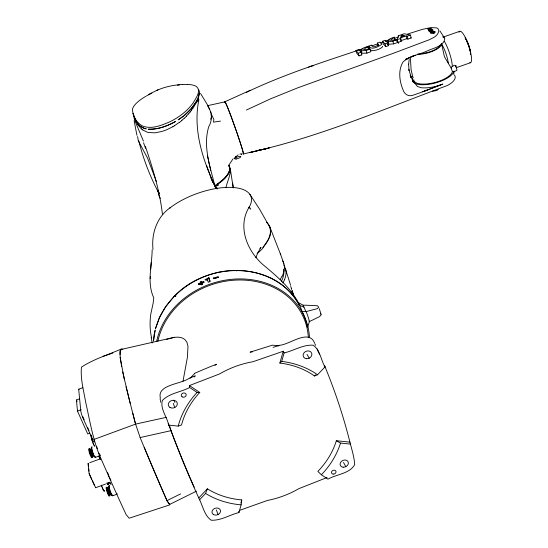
<?xml version="1.0" encoding="UTF-8"?>
<svg xmlns="http://www.w3.org/2000/svg" width="548" height="548" viewBox="0 0 548 548"><rect width="100%" height="100%" fill="white"/><g stroke="black" fill="none" stroke-linecap="round" stroke-linejoin="round"><path stroke-width="0.82" d="M95.578 487.473L89.16 473.89L88.016 463.375L88.468 463.93M120.026 354.549L120.375 350.597L121.738 349.316L174.319 337.328L178.114 337.13L181.696 337.732L184.745 339.376L186.923 342.253L187.991 346.363L187.409 357.262L183.018 381.168M198.746 89.913A34.928 11.905 -19.1 0 1 199.328 93.064L198.314 98.976L198.842 99.88C192.677 130.034 202.993 161.461 216.241 188.32L212.261 180.991L206.596 165.688M137.61 136.5L138.329 140.911L147.576 158.125L156.386 181.552M152.152 249.874C152.008 265.794 146.645 282.686 153.769 297.852L153.132 303.27L150.796 314.079A81.618 68.829 -36.1 0 0 150.275 329.019A79.467 67.034 -35.9 0 0 151.563 337.767M151.214 262.506L150.721 269.226M157.968 190.259L158.715 195.122L160.256 198.438M241.127 504.859L241.75 499.913A81.316 67 -20.3 0 1 207.377 488.816L198.766 497.947C202.691 505.277 204.137 515.394 211.192 520.23C220.844 520.764 229.701 514.812 238.962 512.531L241.127 504.859A85.337 70.26 -20.3 0 1 205.569 493.44L199.424 499.947M150.138 278.521L150.433 276.315M453.71 74.377L454.176 71.158M409.151 59.465L408.637 64.479L408.609 64.137L409.02 70.37L408.883 69.63L411.329 77.638L410.192 75.179L411.986 79.001M444.373 41.388A16.625 3.528 71.3 0 1 452.271 66.685L454.121 65.219L455.84 65.555L456.964 70.158A2.555 0.959 -14.4 0 1 454.587 71.322A2.555 0.959 -14.4 0 1 452.264 71.158L451.155 68.096L451.84 66.692M397.074 41.415L397.93 42.429L401.15 41.34L400.615 37.86L406.123 35.942L407.226 36.168L410.438 35.051L411.192 37.976L407.965 39.045L407.226 36.168M397.095 41.484L398.444 43.203L398.019 42.004M225.968 187.731C227.338 180.443 232.414 172.757 229.016 165.462M349.919 442.14L336.349 440.715A81.316 67 -20.3 0 1 317.867 471.403L321.375 474.78L327.944 479.13C336.52 474.226 349.775 473.725 354.734 464.56C354.179 456.97 351.816 449.511 349.919 442.14A998.559 696.974 3.9 0 0 324.464 365.42L324.95 366.955L317.559 374.784L314.49 375.99A81.316 67 -20.3 0 0 279.857 363.084L283.2 351.254L252.991 361.714A83.803 69.048 -20.3 0 0 219.474 373.976L189.409 385.573L189.67 387.511L197.068 392.416L199.767 392.443A81.316 67 -20.3 0 0 181.546 424.947L178.216 426.097L168.722 425.104C167.051 416.98 160.084 408.918 162.297 400.554C169.284 393.176 180.847 392.21 189.67 387.511M240.88 502.995L241.75 499.913M279.857 363.084L281.713 361.392L284.097 352.953L283.2 351.254M401.15 41.34L400.615 37.86M401.259 35.634L400.855 37.017L404.767 35.661L402.513 35.195L401.259 35.634L401.602 36.963M397.93 42.429L397.204 39.662L398.334 35.784L404.164 33.757L410.438 35.051M319.292 308.688L321.039 314.278L320.868 315.367L319.08 316.86L309.415 321.58L307.483 327.683A77.953 66.705 -19.4 0 0 302.064 311.442C295.708 292.529 280.371 279.322 265.664 266.869C248.045 253.313 236.469 227.352 249.319 206.884A49.615 20.94 -19.7 0 0 228.906 187.361A49.615 20.94 -19.7 0 0 171.044 207.096L169.901 207.966L170.25 207.699M255.861 257.772L257.683 253.039L260.999 247.436A58.122 25.872 -19.8 0 1 259.855 248.532M205.569 493.44L207.377 488.816M250.689 209.274L249.224 207.041L249.943 208.185M249.169 207.151L248.833 207.719M232.934 158.934L228.482 165.77M193.04 108.107L196.389 102.538L198.842 99.88M198.314 98.976L191.204 108.6L184.655 115.087M191.649 110.018L190.06 112.025M122.848 349.302L121.259 349.028L120.252 350.234L119.937 351.85L120.265 357.659L121.629 366.454M188.348 114.005L186.354 116.128M314.49 375.99L315.6 374.818M406.643 58.376L405.698 59.369A134.226 47.621 -14.4 0 1 410.685 56.985M190.005 378.387L194.602 373.592M194.156 377.024L195.307 375.825L189.197 378.216C181.71 384.141 156.755 384.497 160.379 398.054M241.264 154.783L241.791 154.296C242.182 153.289 240.332 154.015 239.949 154.118M302.064 311.442L305.962 311.634L317.381 308.64L318.71 307.229L317.436 305.757L307.25 305.263A56.382 29.126 -11.1 0 0 304.03 305.202L303.085 305.195L298.119 302.482M184.238 118.197L181.737 120.423M170.387 207.589C156.913 216.768 151.248 233.688 153.022 249.45M183.443 116.108L178.148 119.875C185.45 115.128 192.074 109.018 196.321 101.339A114.861 38.518 -20.3 0 0 198.068 97.565A119.656 40.073 -20.4 0 0 198.691 95.749A125.013 41.806 -20.4 0 0 199.314 93.133M395.033 39.942L394.307 37.189L390.224 40.305L396.834 39.785L397.56 42.552L393.615 43.895L387.881 44.32M367.749 49.567L368.509 49.06L367.776 46.416L363.591 49.573L370.14 49.08L370.866 51.738L366.92 53.115L362.118 53.272L361.427 50.772L360.194 51.197L360.543 52.45M179.107 122.533L174.435 125.752M206.301 279.946L209.172 278.555L208.843 277.651L204.925 279.802L206.069 280.199L207.322 279.302L207.651 280.206M238.161 154.831L234.023 158.495L234.434 158.399M172.826 126.718L167.325 129.472A21.132 9.179 -22.1 0 1 161.585 131.52L154.865 132.849L148.529 132.513A29.01 12.549 -21.3 0 1 147.391 132.226L142.665 129.917M134.411 119.389L135.068 119.039L134.733 118.149L134.246 118.375L135.055 121.142L143.412 141.042M144.199 447.243A425.625 35.25 70.2 0 0 163.277 492.104L166.989 500.625L180.607 493.885M156.331 90.632C164.551 86.803 173.586 85.008 182.6 84.454M196.472 491.172L169.709 504.4L166.989 500.625M246.49 92.372L249.402 90.947M199.116 284.809L198.753 283.693L200.52 282.843L200.26 281.973L201.596 281.364L202.198 283.145L203.089 282.747M198.951 284.35L200.719 283.501L201.157 284.83M148.57 94.407L158.03 89.797M246.401 110.038L270.424 98.9L297.489 87.927L393.916 53.074L429.214 39.771L434.379 37.141L436.29 35.565L437.701 33.935L438.921 30.907L438.051 28.66L436.879 27.941L430.892 27.564L422.392 29.373L407.424 34.106M199.972 284.179L200.863 283.754L200.595 282.884L201.931 282.268M250.128 90.591C284.337 74.555 320.368 62.91 356.145 50.957M224.838 101.812L250.388 90.215M121.259 349.028C107.963 354.871 93.681 359.125 81.467 367.126C80.296 379.045 83.755 390.861 85.748 402.533C90.262 422.618 93.448 443.264 102.462 461.971A426.118 46.272 70.1 0 0 122.416 506.599L126.115 514.606L129.184 518.209L169.832 504.838L167.147 501.112L163.318 492.33A425.563 35.257 70.2 0 1 144.24 447.483L140.083 437.489M202.493 284.22L201.856 282.234L203.651 281.453L204.02 282.562M467.704 44.1L467.095 41.751M327.094 477.52L298.968 488.604A83.803 69.048 -20.3 0 1 267.397 500.454L239.503 510.4M428.317 89.632L422.775 91.769L442.853 84.07C432.824 87.817 422.912 91.913 412.76 95.318C408.39 96.838 404.205 94.105 403.04 89.817C399.417 81.234 397.971 70.192 403.061 61.938C409.568 55.773 419.172 54.786 427.05 51.019C433.043 48.053 444.038 46.436 444.791 38.511L442.798 36.689M103.202 356.31L112.895 353.028M100.791 458.642L89.728 462.711M112.628 495.83L117.019 494.193M105.6 484.042L95.489 487.782M94.009 439.421L135.541 424.131L126.026 386.765M95.311 457.402L99.791 455.751M89.92 433.139L87.728 433.941L77.48 411.082L76.453 399.965L79.659 398.8M77.48 411.082L81.172 409.733M78.789 389.203L82.81 387.737M291.55 291.563L292.344 291.276L292.194 290.646L293.242 294.536M292.098 293.475L292.892 293.187M292.105 293.872L292.906 293.584L292.399 291.378M292.248 294.105L293.043 293.817L293.201 294.673L292.906 293.584M440.551 84.919L440.297 85.008A21.488 8.631 -14.4 0 1 420.967 87.714L417.364 86.413L413.445 81.227M456.183 67.733L470.396 62.739M360.194 51.197L361.084 52.231L361.824 54.896L359.029 55.875L356.741 53.17L356.001 50.519L358.782 49.546L359.625 50.532L363.851 47.786L367.776 46.416M459.868 31.25L443.092 37.106M368.749 46.08L371.523 45.114L373.154 46.827L374.894 46.594L378.709 45.107L377.373 43.08L380.148 42.114L381.929 44.285C378.558 46.381 371.75 50.82 368.749 46.08L369.475 48.724A55.752 8.693 70.9 0 1 370.126 49.361M396.834 39.785L392.895 41.162L386.854 41.922L387.806 42.929L388.532 45.635L385.744 46.594L383.285 43.95L382.566 41.271L385.34 40.312L386.244 41.271L390.388 38.552L394.307 37.189M356.001 50.519L358.282 53.211L361.084 52.231M361.427 50.772L366.187 50.457L370.14 49.08M382.566 41.271L385.018 43.902L387.806 42.929M397.204 39.662L400.417 38.538M273.103 347.398L279.254 345.315C289.419 344.945 308.983 328.218 314.668 343.288M401.314 40.545L406.835 38.689L406.123 35.942M284.097 352.953C293.79 350.706 303.133 344.48 313.182 345.199C320.101 349.98 320.916 359.906 324.95 366.955M410.774 77.357L412.315 76.85M356.892 50.711L362.831 48.758M394.046 38.518L397.759 37.298M371.75 45.833L377.695 43.888M367.29 47.292L368.777 46.806M380.668 42.915L382.894 42.182M386.614 40.963L389.587 39.99M236.277 270.897L237.887 270.376M174.298 295.845L175.778 295.365M173.956 296.495L175.531 295.989M173.771 296.653L175.997 295.934M303.948 307.113L299.372 305.332C275.075 259.588 205.815 261.293 173.476 297.167L165.633 306.77L159.413 317.682C170.517 293.906 193.896 277.452 219.262 272.123M218.049 276.761L218.262 277.404L213.521 278.665L213.309 278.014L218.049 276.761L218.378 277.672M214.432 278.699L216.008 278.261M428.92 30.393C429.872 29.544 433.468 30.085 430.721 30.599C426.824 30.633 433.413 31.791 432.906 29.695L431.591 29.489M166.647 339.322L174.319 337.328M243.319 153.954L269.171 148.015L256.368 150.953C322.073 135.74 384.374 108.86 447.408 85.488A21.077 8.035 -14.7 0 0 452.449 82.056C454.381 80.433 456.505 77.254 454.367 74.96M434.18 33.36L434.064 32.887L433.036 33.127L432.502 32.469L430.954 32.825L430.598 32.401L432.146 32.051L432.351 32.887L430.79 33.161L430.598 32.401M427.858 28.941C433.4 28.373 427.769 28.243 427.961 29.345M433.763 33.161L433.537 32.236L435.085 31.88L434.728 31.462L433.173 31.818L432.667 31.243L431.639 31.476L431.742 31.887M429.975 30.256L429.755 29.571L431.879 29.099L428.591 29.53L428.789 30.318A47.197 42.333 -44.8 0 1 430.002 30.119M429.351 31.517L430.927 31.414M207.891 105.606L224.872 101.866M194.218 487.145L191.841 481.808A413.706 101.949 77.6 0 1 173.374 436.811L171.044 430.653L140.165 437.551L135.589 424.104L132.76 413.308M135.589 424.104L166.256 417.343M268.924 148.131L257.492 150.426M431.845 32.305L432.893 32.147L433.4 32.729L433.173 31.818M217.96 272.452C248.271 265.417 284.46 276.514 299.379 305.332M434.201 32.627L434.996 32.544M431.303 30.441L433.263 30.811M336.349 440.715L340.514 443.072L350.556 444.12M278.987 345.87L272.425 345.172L250.1 352.165A82.262 68.096 -20.2 0 1 252.505 351.789M220.501 121.094L213.487 122.163L213.878 119.437L211.206 114.162M431.557 30.743L431.995 30.887M410.726 37.826L411.192 37.976M189.409 385.573L199.767 392.443M412.562 80.481L413.391 81.042L413.761 82.597L412.98 81.748M141.459 128.965L138.041 125.006L135.205 119.389M320.409 313.319L321.039 314.278M431.639 31.476L432.146 32.051M433.537 32.236L434.064 32.887M451.155 68.096L444.442 56.745L441.448 43.34A15.933 5.679 -14.9 0 1 434.297 50.505A15.933 5.679 -14.9 0 1 418.055 54.307M216.946 187.971L217.659 188.944M116.642 493.227L117.032 493.782M439.969 31.03L444.284 37.654M100.154 455.792L98.804 453.1M110.504 493.275L111.456 494.686L110.066 491.378M249.847 194.314L259.663 209.302L268.404 224.776A56.834 25.379 -19.8 0 1 267.602 240.654L262.403 248.724A58.074 25.934 -19.8 0 1 257.135 253.525M110.895 480.178L109.634 477.856M200.589 93.461C206.836 104.62 215.926 113.936 208.692 126.855C202.602 147.097 210.644 168.065 215.371 187.738M216.583 188.841L212.261 180.991M469.3 49.416L469.499 49.758M307.003 354.351L309.209 358.207M318.176 351.323L318.347 351.624L317.134 348.843M343.507 462.416L345.809 466.67M207.685 105.798L209.713 109.682M88.516 464.382L88.29 464.101L88.516 466.526M469.259 47.834L469.828 49.635M157.995 191.519C149.652 175.456 143.144 158.454 138.802 140.877M382.408 46.333L382.62 46.799C379.901 49.416 375.257 50.758 371.462 50.676L370.969 50.306A55.752 8.693 70.9 0 0 370.606 49.882M210.905 178.025L212.658 181.806M91.619 479.144L89.208 473.486M92.317 480.665L94.393 485.227M314.977 343.986L315.6 345.37M82.851 416.795L84.159 419.727M87.742 427.741L89.043 430.646M90.982 434.982L91.948 437.14M303.085 305.195L305.962 311.634M76.453 399.965L77.131 401.485M309.031 321.087L309.312 321.717M429.755 29.571L429.872 29.852A1.822 0.521 -8.3 0 1 431.591 29.489M318.504 352.097L319.491 354.426M290.687 286.474L291.043 287.364M173.887 400.15L174.853 402.472M290.673 285.33L284.453 265.999A57.533 27.503 -20.4 0 0 283.789 264.855M269.465 226.029L280.74 254.772M134.733 118.149C136.342 122.588 139.48 126.773 144.117 128.294L139.815 125.93L137.404 123.369L135.281 119.738L133.075 113.326L134.246 118.375M291.317 288.474L291.611 289.255L291.207 287.796M198.753 283.693L199.095 284.611M200.26 281.973L200.863 283.754M213.309 278.014L213.48 278.466M216.405 510.024L218.036 514.579M107.518 472.239L108.189 474.123M108.415 474.753L109.086 476.644M171.044 430.653L169.401 425.248M280.261 253.416L283.768 263.396M173.291 403.376L174.757 407.548M145.378 146.412C152.837 168.469 159.728 190.93 162.427 214.138M198.157 99.017L198.472 99.921M97.249 448.627L96.633 446.257M291.913 290.878L292.79 293.591M209.172 278.555L210 281.158M208.843 277.651L210.083 281.562L208.233 282.22L207.322 279.302M160.715 402.287L160.064 398.56M203.651 281.453L203.856 282.11L202.054 282.891L202.322 283.761L200.986 284.378L200.719 283.501M202.397 283.796L202.527 284.234M201.596 281.364L201.856 282.234M201.061 284.412L201.191 284.85M168.722 425.104L168.257 423.549A2109.101 1227.63 -59.9 0 0 198.766 497.947M358.282 53.211L359.029 55.875M366.187 50.457L366.92 53.115M377.373 43.08L378.093 45.737M293.091 293.913L293.44 295.269M412.74 76.802L411.116 69.781L410.411 58.225M388.087 41.49L388.758 44.018M385.34 40.312L385.696 41.655M385.018 43.902L385.744 46.594M392.895 41.162L393.615 43.895M398.334 35.784L398.704 37.182M402.513 35.195L402.862 36.531M130.246 403.554L122.67 371.982M432.667 31.243L432.893 32.147M431.571 28.866L431.694 29.373M432.502 32.469L432.715 33.318M430.057 28.434L430.18 28.928M430.954 32.825L431.05 33.209M430.249 30.483L430.447 31.277M434.728 31.462L434.859 32.003M209.692 165.989L210.781 170.449M208.555 160.948L209.514 165.249M124.286 379.058L120.128 357.323M136.938 135.288L134.102 120.752M207.377 155.317L208.226 159.406M230.187 168.215L233.256 187.985L232.715 183.203M152.145 343.027L151.214 337.294M412.596 80.049L412.863 81.604L412.706 80.481M238.791 511.298L238.962 512.531M88.742 468.835L88.975 471.15M465.56 38.785A10.138 2.322 71.4 0 1 465.848 39.237M466.129 39.723A10.138 2.322 71.4 0 1 466.423 40.251M466.711 40.805A10.138 2.322 71.4 0 1 470.225 51.581M465.06 37.88A9.885 2.267 71.4 0 1 465.32 38.196M465.588 38.559A9.885 2.267 71.4 0 1 465.869 38.97M466.149 39.415A9.885 2.267 71.4 0 1 470.41 51.649M470.485 52.218A9.885 2.267 71.4 0 1 470.547 54.533M455.84 65.555A16.618 3.576 71.4 0 1 455.703 66.856M452.36 71.726A19.954 7.508 -14.8 0 1 432.146 83.152A19.954 7.508 -14.8 0 1 413.692 79.645M441.825 44.361A13.707 2.877 71.3 0 1 448.278 62.952M440.352 44.778A14.851 5.295 -14.9 0 1 419.946 53.779M459.053 32.305A16.604 3.788 71.4 0 1 468.382 44.717A16.604 3.788 71.4 0 1 469.794 62.712M224.824 102.401A29.373 1.137 70.5 0 1 231.311 116.998L232.215 119.45A29.366 1.137 70.5 0 1 242.839 151.077L243.161 152.276A29.414 1.137 70.5 0 1 243.148 153.789M428.92 30.811A51.115 1.541 75.1 0 1 429.303 31.894M361.248 54.142A58.773 8.686 70.8 0 1 361.824 54.896M406.863 38.805A55.54 29.051 60.7 0 1 407.993 39.168M387.532 44.443A51.046 8.652 71 0 1 387.902 44.868M388.285 45.333A51.046 8.652 71 0 1 388.532 45.635M308.599 67.198A11.344 10.549 -37.1 0 1 313.312 65.794M453.744 71.61A21.406 8.056 -14.8 0 1 436.729 82.584A21.406 8.056 -14.8 0 1 414.569 83.166M412.295 79.707A21.406 8.056 -14.8 0 1 413.226 77.227M405.527 59.759A134.685 47.854 -14.4 0 1 415.446 55.149M417.309 54.334A134.685 47.854 -14.4 0 1 418.247 53.937M411.699 56.519A134.226 47.621 -14.4 0 1 413.747 55.595M432.55 91.16A10.09 3.877 -14.7 0 0 435.646 90.721A2.535 0.98 -14.7 0 0 438.174 89.221M428.7 29.969A46.724 1.473 75.3 0 1 428.755 30.099M211.418 113.772A38.689 13.878 -19.2 0 1 210.644 119.245M243.031 153.598A29.051 1.123 70.5 0 0 243.127 152.166A28.982 1.123 70.5 0 0 236.818 132.424L231.318 117.039A29.017 1.151 70.7 0 0 224.872 102.517M228.961 165.229A37.887 15.056 -19.5 0 1 215.33 185.238M158.845 193.122A37.887 15.056 -19.5 0 1 157.708 190.362M266.568 222.269A57.122 25.509 -19.8 0 1 262.869 247.354M281.994 276.206A57.156 27.044 -20 0 1 280.199 279.329M282.727 260.992A57.848 27.29 -19.6 0 1 282.172 276.185M229.276 166.887A37.545 14.906 -17.8 0 1 217.392 184.224M228.893 166.119A37.545 14.906 -17.8 0 1 229.098 166.496M229.249 166.784A37.531 14.919 -19.5 0 1 217.44 184.231M159.194 193.218A37.531 14.919 -19.5 0 1 158.461 191.745M218.536 184.888A39.326 15.961 -17.1 0 1 216.672 186.025M218.159 184.792A39.34 15.645 -19.5 0 1 215.508 186.471M159.352 193.629A37.524 14.947 -21.2 0 1 158.42 191.416M285.46 268.438A57.65 27.503 -19.9 0 1 284.481 279.754M284.419 279.898A57.65 27.503 -19.9 0 1 282.871 283.001M283.576 269.171A55.766 26.564 -20.1 0 1 281.309 281.425M210.418 111.319A38.949 13.967 -20.9 0 1 211.131 112.518M143.555 142.816A191.725 23.954 80.9 0 1 145.508 148.282M174.47 125.766A26.927 11.09 -22.4 0 1 172.853 126.732M181.929 120.43A38.983 14.591 -23.7 0 1 179.299 122.553M186.512 116.108A53.779 18.242 -25.6 0 1 184.409 118.176M190.163 111.998A69.849 22.304 -27 0 1 188.457 113.984M192.834 108.168A84.878 26.722 -27.3 0 1 191.437 110.073M142.727 129.89A62.602 25.66 -17.2 0 1 141.514 128.944M145.7 96.4A34.825 11.844 -18.9 0 0 132.458 109.333C132.705 115.991 136.644 122.992 142.699 126.081C151.844 129.561 161.646 125.293 170.079 121.704C179.066 117.293 187.334 111.025 193.204 102.839C195.602 98.387 201.671 91.18 196.547 86.598A34.832 11.775 -19.2 0 0 187.553 84.447M146.343 96.03A34.825 11.844 -18.9 0 1 151.878 93.187M177.442 85.193A34.839 11.707 -19.1 0 1 179.641 84.878M182.443 84.584A34.839 11.707 -19.1 0 1 187.58 84.426M156.646 341.397A78.268 66.89 -19.4 0 1 237.805 278.946A78.268 66.89 -19.4 0 1 309.462 337.465M306.079 311.531A81.33 69.651 -19.4 0 1 309.415 321.58M340.514 443.072A85.337 70.26 -20.3 0 1 321.375 474.78M178.216 426.097A85.337 70.26 -20.3 0 1 197.068 392.416M281.713 361.392A85.337 70.26 -20.3 0 1 317.559 374.784M194.526 373.38A692.576 641.9 -74.4 0 1 216.337 364.256M214.967 365.331A82.262 68.096 -20.2 0 1 216.398 364.468M157.886 341.171A77.09 65.89 -19.4 0 1 237.907 280.014A77.09 65.89 -19.4 0 1 308.332 337.561M100.202 455.189A5.61 0.801 71.3 0 1 99.757 454.491M95.53 456.635A5.61 0.822 71.4 0 1 92.913 452.675A5.61 0.822 71.4 0 1 92.194 447.024M94.66 456.909A4.973 0.733 71.4 0 1 92.057 451.847A4.973 0.733 71.4 0 1 91.872 447.983M93.879 455.559A3.61 0.534 71.4 0 1 93.256 454.463M92.9 453.628A3.61 0.534 71.4 0 1 91.975 450.778M91.804 449.977A3.61 0.534 71.4 0 1 91.749 448.983M92.201 455.607A3.206 0.479 71.4 0 1 90.694 453.34A3.206 0.479 71.4 0 1 90.29 450.107M93.324 455.498A3.206 0.473 71.4 0 1 91.961 453.271M91.715 452.566A3.206 0.473 71.4 0 1 91.413 449.668M93.482 455.696A3.61 0.534 71.4 0 1 92.393 454.518A3.61 0.534 71.4 0 1 91.023 450.134A3.61 0.534 71.4 0 1 91.632 449.798M92.612 455.97A4.733 0.706 71.4 0 1 91.639 456.258A4.733 0.706 71.4 0 1 89.509 449.792A4.733 0.706 71.4 0 1 90.639 449.977M91.975 457.361A4.733 0.706 71.4 0 1 89.591 453.312A4.733 0.706 71.4 0 1 89.276 449.168M90.201 453.997A2.404 0.356 71.4 0 1 89.872 453.052M89.625 452.148A2.404 0.356 71.4 0 1 89.495 451.436M112.806 494.988A5.542 0.795 71.6 0 1 110.333 491.316A5.542 0.795 71.6 0 1 109.518 485.528M112.004 494.967A4.905 0.706 71.6 0 1 109.634 490.967A4.905 0.706 71.6 0 1 109.196 486.466M111.525 494.029A3.562 0.514 71.6 0 1 111.223 494.036M110.956 493.632A3.562 0.514 71.6 0 1 110.634 493.001M110.292 492.193A3.562 0.514 71.6 0 1 109.634 490.302M109.374 489.371A3.562 0.514 71.6 0 1 109.114 487.535M109.545 494.001A3.165 0.459 71.6 0 1 108.12 491.905A3.165 0.459 71.6 0 1 107.661 488.59M110.593 494.056A3.165 0.459 71.6 0 1 108.908 490.439M108.73 489.782A3.165 0.459 71.6 0 1 108.764 488.158M110.799 494.097A3.562 0.514 71.6 0 1 109.079 491.193A3.562 0.514 71.6 0 1 108.757 487.925M109.929 494.31A4.672 0.678 71.6 0 1 109.059 494.789A4.672 0.678 71.6 0 1 106.949 488.405A4.672 0.678 71.6 0 1 107.97 488.391M109.319 495.728A4.672 0.678 71.6 0 1 107.059 491.926A4.672 0.678 71.6 0 1 106.648 487.638M108.264 493.844A2.377 0.343 71.6 0 1 107.97 493.323M107.627 492.529A2.377 0.343 71.6 0 1 107.305 491.597M107.052 490.693A2.377 0.343 71.6 0 1 106.915 489.974M100.428 459.169A5.384 0.767 71.4 0 1 99.25 456.094M100.373 458.731A4.617 0.658 71.4 0 1 99.229 455.648M100.126 459.169A3.076 0.438 71.4 0 1 98.798 456.128M111.148 484.336A5.459 0.774 71.5 0 1 109.895 482.329M110.573 483.692A4.836 0.685 71.5 0 1 109.264 482.185M109.977 482.699A3.507 0.5 71.5 0 1 109.764 482.514M109.203 482.583A3.117 0.445 71.5 0 1 108.949 482.452M109.388 482.48A3.507 0.5 71.5 0 1 108.894 482.583M108.456 482.514A4.603 0.658 71.5 0 1 107.401 482.733M107.922 484.042A4.603 0.664 71.6 0 1 106.668 483.007M94.64 446.346A6.021 0.87 71.3 0 1 92.009 440.304A6.021 0.87 71.3 0 1 91.16 435.235M94.571 445.791A5.268 0.76 71.3 0 1 94.256 445.394M93.872 444.736A5.268 0.76 71.3 0 1 93.002 442.791M92.571 441.626A5.268 0.76 71.3 0 1 91.365 437.242M94.27 441.044A5.439 0.781 71.3 0 1 92.728 439.88L82.974 418.069A5.487 0.801 71.1 0 1 80.775 410.822L78.748 389.95A5.329 0.76 71 0 1 79.104 389.21M92.982 439.366A3.11 0.445 71.3 0 1 92.591 438.585M104.552 490.487A6.124 0.904 71.6 0 1 103.661 490.707A6.124 0.904 71.6 0 1 101.551 485.754M103.921 490.57A5.357 0.795 71.6 0 1 102.36 487.645M101.914 486.466A5.357 0.795 71.6 0 1 101.503 485.233M154.132 334.986L153.488 341.062L155.132 330.266L154.132 334.986M155.55 328.314L155.406 328.978L159.345 317.826L155.55 328.314M235.462 156.557L235.989 156.379L235.462 156.557M175.709 121.368C167.387 126.102 157.913 129.643 148.22 129.191C157.913 129.643 167.373 126.067 175.709 121.368M256.204 151.063L249.82 152.536L256.204 151.063M146.111 128.862L144.72 128.485L146.111 128.862M236.387 158.941A3.22 0.822 -19.9 0 0 240.791 156.639A3.22 0.822 -19.9 0 0 236.092 157.536A3.22 0.822 -19.9 0 0 236.387 158.941M343.171 467.191A4.288 3.452 -24 0 0 348.24 462.101A4.288 3.452 -24 0 0 341.267 461.512A4.288 3.452 -24 0 0 343.171 467.191M333.191 474.082A2.336 1.877 -23.5 0 0 335.945 471.314A2.336 1.877 -23.5 0 0 332.136 470.999A2.336 1.877 -23.5 0 0 333.191 474.082M169.942 407.431A4.583 3.836 -15.7 0 0 177.278 404.465A4.583 3.836 -15.7 0 0 171.195 400.698A4.583 3.836 -15.7 0 0 169.942 407.431M182.155 396.855A2.5 2.103 -16.3 0 0 186.156 395.231A2.5 2.103 -16.3 0 0 182.854 393.163A2.5 2.103 -16.3 0 0 182.155 396.855M306.428 358.707A4.5 3.809 -23.9 0 0 311.716 353.268A4.5 3.809 -23.9 0 0 304.332 352.453A4.5 3.809 -23.9 0 0 306.428 358.707M213.494 514.572A4.363 3.487 -17.9 0 0 220.467 511.709A4.363 3.487 -17.9 0 0 214.775 508.38A4.363 3.487 -17.9 0 0 213.494 514.572"/></g></svg>
